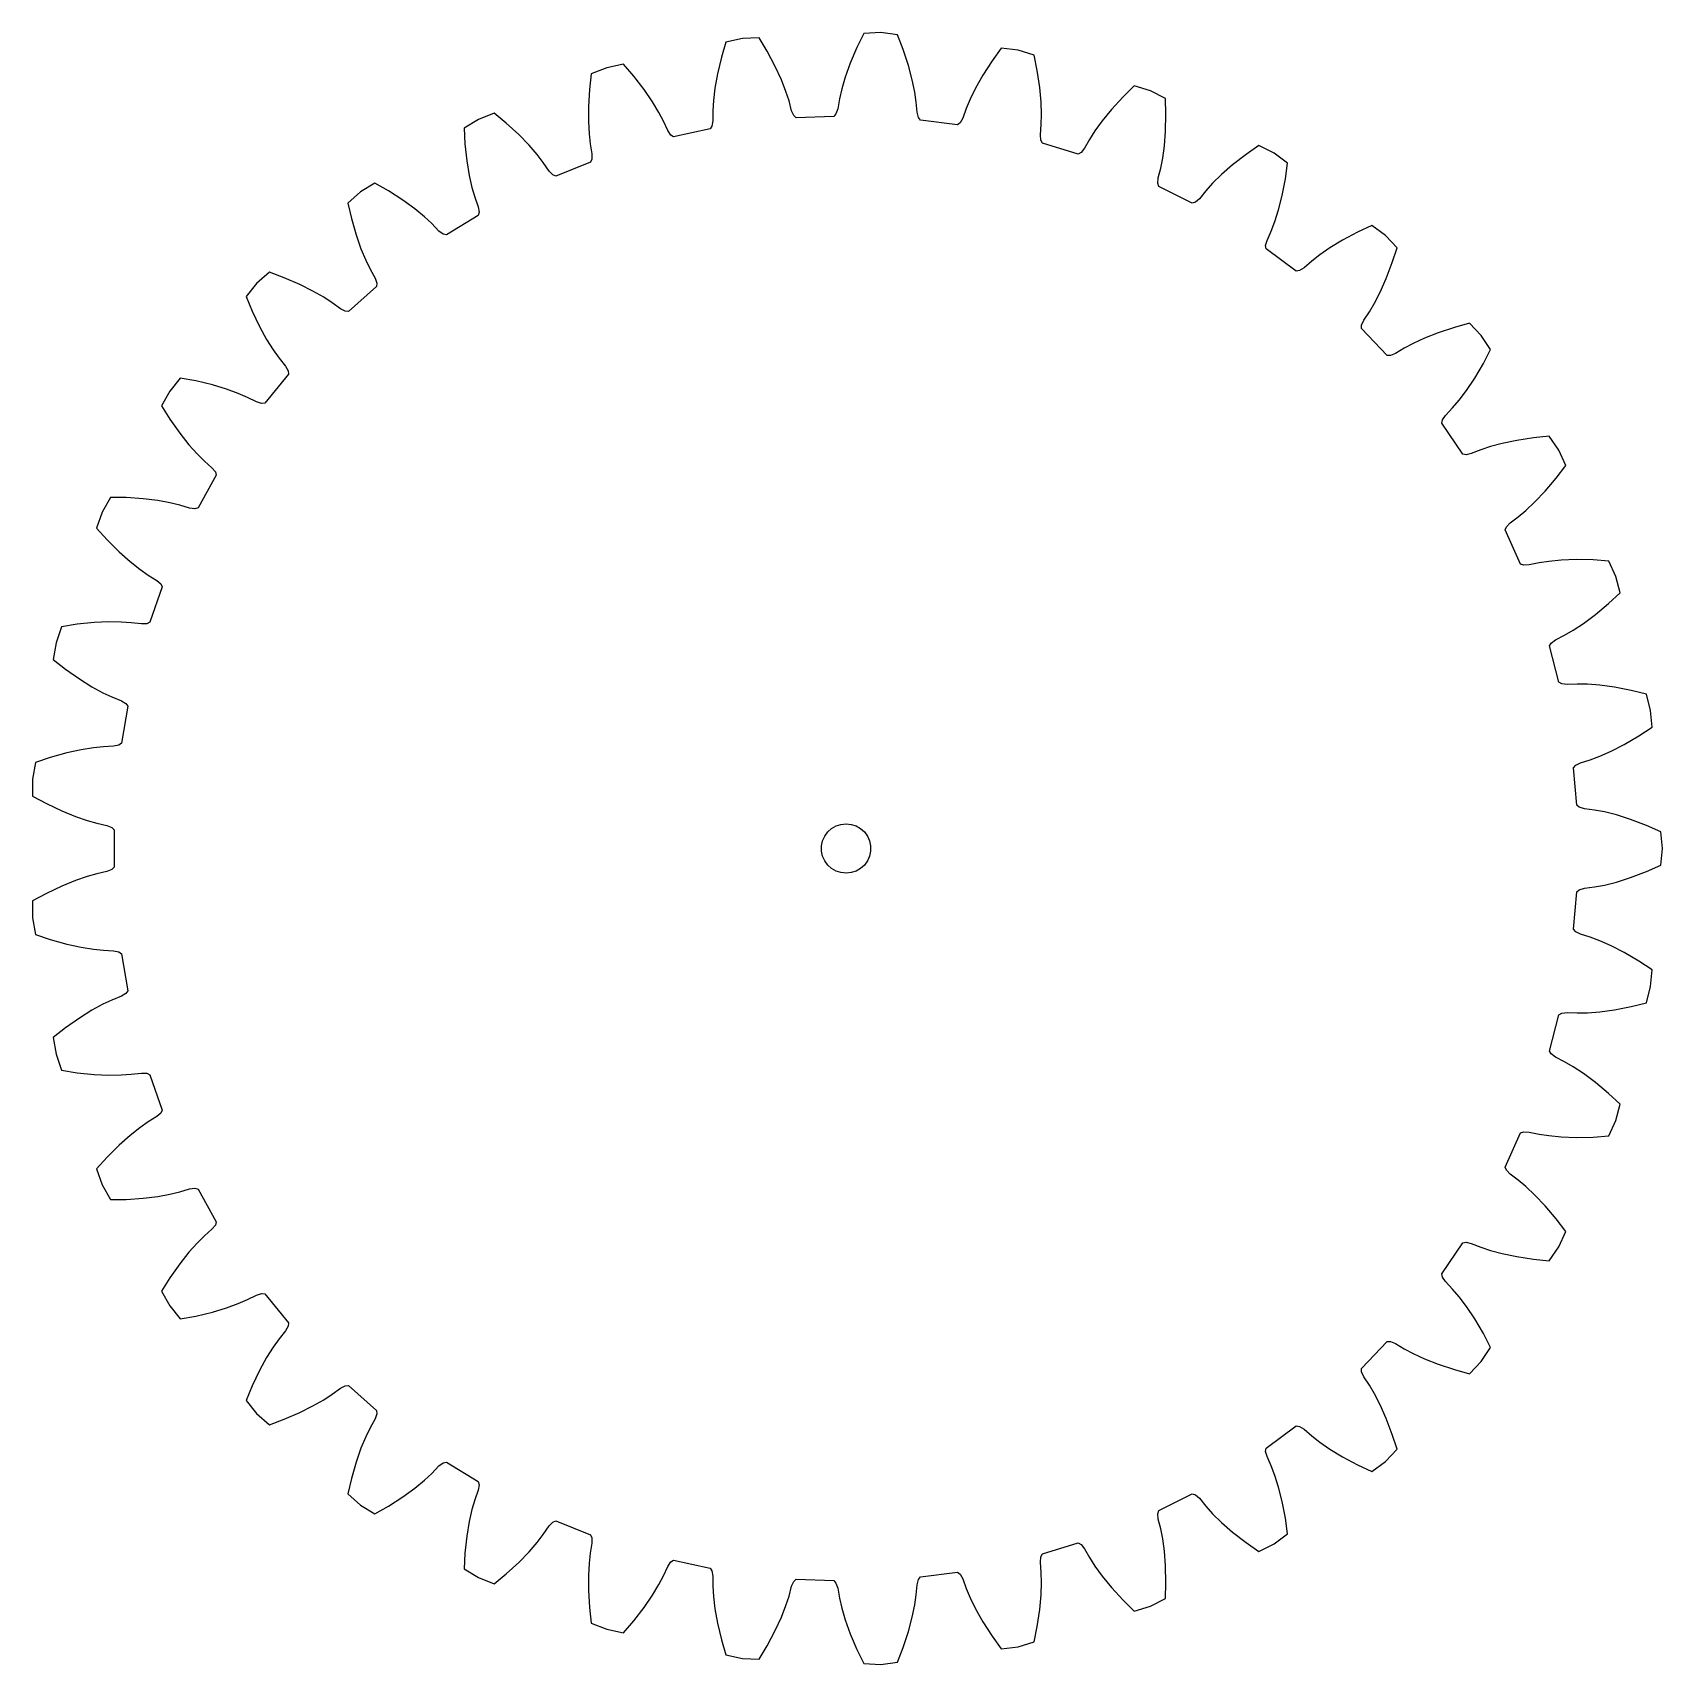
# Model space of a CAD drawing. Header units: metres. Extents: x -49.5 to 49.7, y -49.6 to 49.6.
import ezdxf

# ---------------------------------------------------------------- set-up
doc = ezdxf.new("R2010")
doc.units = ezdxf.units.M

msp = doc.modelspace()

# ---------------------------------------------------------------- linework, layer by layer
for p, q in [((-7.311, 49.038), (-7.581, 48.123)), ((-6.307, 49.254), (-7.311, 49.038)), ((-5.282, 49.298), (-6.307, 49.254)), ((-4.79, 48.481), (-5.282, 49.298)), ((0.661, 48.712), (0.256, 47.754)), ((1.082, 49.568), (0.661, 48.712)), ((2.107, 49.612), (1.082, 49.568)), ((3.126, 49.481), (2.107, 49.612)), ((3.472, 48.593), (3.126, 49.481)), ((9.443, 48.672), (8.884, 47.9)), ((10.462, 48.542), (9.443, 48.672)), ((-13.537, 47.696), (-14.541, 47.48)), ((-12.914, 46.974), (-13.537, 47.696)), ((-7.581, 48.123), (-7.818, 47.11)), ((-4.305, 47.56), (-4.79, 48.481)), ((0.256, 47.754), (-0.047, 46.909)), ((3.795, 47.604), (3.472, 48.593)), ((8.884, 47.9), (8.322, 47.024)), ((11.443, 48.241), (10.462, 48.542)), ((11.635, 47.307), (11.443, 48.241)), ((-15.493, 47.097), (-15.605, 46.15)), ((-14.541, 47.48), (-15.493, 47.097)), ((-12.28, 46.149), (-12.914, 46.974)), ((-7.818, 47.11), (-7.974, 46.226)), ((-3.932, 46.744), (-4.305, 47.56)), ((-3.657, 46.041), (-3.932, 46.744)), ((-0.047, 46.909), (-0.26, 46.185)), ((4.025, 46.736), (3.795, 47.604)), ((4.176, 45.997), (4.025, 46.736)), ((8.322, 47.024), (7.882, 46.242)), ((11.786, 46.278), (11.635, 47.307)), ((-15.605, 46.15), (-15.668, 45.111)), ((-11.775, 45.407), (-12.28, 46.149)), ((-7.974, 46.226), (-8.062, 45.477)), ((-3.468, 45.46), (-3.657, 46.041)), ((-0.26, 46.185), (-0.4, 45.59)), ((4.265, 45.392), (4.176, 45.997)), ((7.882, 46.242), (7.549, 45.565)), ((11.865, 45.384), (11.786, 46.278)), ((16.851, 45.709), (16.15, 44.941)), ((17.533, 46.376), (16.851, 45.709)), ((18.515, 46.076), (17.533, 46.376)), ((19.431, 45.613), (18.515, 46.076)), ((-21.403, 44.722), (-22.355, 44.339)), ((-20.667, 44.116), (-21.403, 44.722)), ((-15.668, 45.111), (-15.671, 44.214)), ((-11.386, 44.761), (-11.775, 45.407)), ((-11.1, 44.22), (-11.386, 44.761)), ((-8.099, 44.866), (-8.102, 44.246)), ((-8.062, 45.477), (-8.099, 44.866)), ((-3.309, 44.86), (-3.468, 45.46)), ((-3.175, 44.563), (-3.309, 44.86)), ((-0.616, 44.671), (-0.752, 44.522)), ((-0.508, 44.979), (-0.616, 44.671)), ((-0.4, 45.59), (-0.508, 44.979)), ((4.32, 44.773), (4.265, 45.392)), ((4.402, 44.458), (4.32, 44.773)), ((7.31, 45.002), (7.101, 44.417)), ((7.549, 45.565), (7.31, 45.002)), ((11.89, 44.63), (11.865, 45.384)), ((16.15, 44.941), (15.583, 44.245)), ((19.462, 44.66), (19.431, 45.613)), ((19.437, 43.62), (19.462, 44.66)), ((-22.355, 44.339), (-23.23, 43.801)), ((-23.23, 43.801), (-23.18, 42.849)), ((-19.903, 43.41), (-20.667, 44.116)), ((-15.671, 44.214), (-15.632, 43.46)), ((-10.842, 43.655), (-11.1, 44.22)), ((-8.265, 43.754), (-10.491, 43.274)), ((-8.156, 43.925), (-8.265, 43.754)), ((-8.102, 44.246), (-8.156, 43.925)), ((-3.027, 44.425), (-3.175, 44.563)), ((-0.752, 44.522), (-3.027, 44.425)), ((4.525, 44.297), (4.402, 44.458)), ((6.783, 44.008), (4.525, 44.297)), ((6.943, 44.133), (6.783, 44.008)), ((7.101, 44.417), (6.943, 44.133)), ((11.825, 43.399), (11.875, 44.018)), ((11.875, 44.018), (11.89, 44.63)), ((15.583, 44.245), (15.141, 43.634)), ((-23.18, 42.849), (-23.066, 41.815)), ((-19.279, 42.764), (-19.903, 43.41)), ((-18.787, 42.193), (-19.279, 42.764)), ((-15.632, 43.46), (-15.565, 42.852)), ((-15.565, 42.852), (-15.463, 42.24)), ((-10.66, 43.385), (-10.842, 43.655)), ((-10.491, 43.274), (-10.66, 43.385)), ((11.852, 43.075), (11.825, 43.399)), ((11.946, 42.896), (11.852, 43.075)), ((14.123, 42.229), (11.946, 42.896)), ((14.81, 43.119), (14.506, 42.578)), ((15.141, 43.634), (14.81, 43.119)), ((19.261, 41.978), (19.365, 42.726)), ((19.365, 42.726), (19.437, 43.62)), ((25.119, 42.746), (24.334, 42.204)), ((26.035, 42.284), (25.119, 42.746)), ((-23.066, 41.815), (-22.918, 40.93)), ((-18.414, 41.708), (-18.787, 42.193)), ((-18.064, 41.195), (-18.414, 41.708)), ((-15.541, 41.728), (-17.654, 40.879)), ((-15.462, 41.915), (-15.541, 41.728)), ((-15.463, 42.24), (-15.462, 41.915)), ((14.301, 42.325), (14.123, 42.229)), ((14.506, 42.578), (14.301, 42.325)), ((19.143, 41.378), (19.261, 41.978)), ((24.334, 42.204), (23.513, 41.565)), ((26.861, 41.673), (26.035, 42.284)), ((-22.918, 40.93), (-22.752, 40.193)), ((-17.839, 40.96), (-18.064, 41.195)), ((-17.654, 40.879), (-17.839, 40.96)), ((18.961, 40.452), (18.989, 40.777)), ((18.989, 40.777), (19.143, 41.378)), ((22.837, 40.975), (22.297, 40.448)), ((23.513, 41.565), (22.837, 40.975)), ((26.529, 39.708), (26.73, 40.729)), ((26.73, 40.729), (26.861, 41.673)), ((-29.527, 39.924), (-30.298, 39.245)), ((-28.653, 40.462), (-29.527, 39.924)), ((-27.825, 39.988), (-28.653, 40.462)), ((-26.953, 39.422), (-27.825, 39.988)), ((-22.752, 40.193), (-22.583, 39.605)), ((19.023, 40.26), (18.961, 40.452)), ((21.057, 39.235), (19.023, 40.26)), ((21.885, 39.996), (21.493, 39.514)), ((22.297, 40.448), (21.885, 39.996)), ((26.307, 38.838), (26.529, 39.708)), ((-30.298, 39.245), (-30.088, 38.315)), ((-26.229, 38.891), (-26.953, 39.422)), ((-25.647, 38.411), (-26.229, 38.891)), ((-22.583, 39.605), (-22.379, 39.019)), ((-22.379, 39.019), (-22.324, 38.699)), ((-22.324, 38.699), (-22.369, 38.501)), ((21.249, 39.299), (21.057, 39.235)), ((21.493, 39.514), (21.249, 39.299)), ((26.078, 38.119), (26.307, 38.838)), ((-30.088, 38.315), (-29.801, 37.315)), ((-25.198, 37.996), (-25.647, 38.411)), ((-24.766, 37.549), (-25.198, 37.996)), ((-22.369, 38.501), (-24.308, 37.307)), ((25.861, 37.547), (26.078, 38.119)), ((31.981, 37.886), (31.116, 37.485)), ((32.807, 37.276), (31.981, 37.886)), ((-29.801, 37.315), (-29.506, 36.468)), ((-24.505, 37.356), (-24.766, 37.549)), ((-24.308, 37.307), (-24.505, 37.356)), ((25.525, 36.666), (25.607, 36.981)), ((25.607, 36.981), (25.861, 37.547)), ((30.199, 36.994), (29.433, 36.526)), ((31.116, 37.485), (30.199, 36.994)), ((33.517, 36.534), (32.807, 37.276)), ((-29.506, 36.468), (-29.217, 35.77)), ((-29.217, 35.77), (-28.952, 35.219)), ((25.554, 36.466), (25.525, 36.666)), ((27.385, 35.112), (25.554, 36.466)), ((28.329, 35.722), (27.862, 35.314)), ((28.812, 36.097), (28.329, 35.722)), ((29.433, 36.526), (28.812, 36.097)), ((33.229, 35.626), (33.517, 36.534)), ((-35.079, 35.037), (-35.85, 34.359)), ((-34.183, 34.711), (-35.079, 35.037)), ((-28.952, 35.219), (-28.651, 34.676)), ((27.584, 35.143), (27.385, 35.112)), ((27.862, 35.314), (27.584, 35.143)), ((32.858, 34.653), (33.229, 35.626)), ((-35.85, 34.359), (-36.495, 33.56)), ((-33.228, 34.299), (-34.183, 34.711)), ((-32.425, 33.899), (-33.228, 34.299)), ((-31.769, 33.524), (-32.425, 33.899)), ((-28.554, 34.167), (-30.264, 32.663)), ((-28.651, 34.676), (-28.543, 34.369)), ((-28.543, 34.369), (-28.554, 34.167)), ((32.145, 33.164), (32.492, 33.834)), ((32.492, 33.834), (32.858, 34.653)), ((-36.495, 33.56), (-36.13, 32.679)), ((-31.256, 33.191), (-31.769, 33.524)), ((-30.756, 32.824), (-31.256, 33.191)), ((-30.465, 32.677), (-30.756, 32.824)), ((31.834, 32.637), (32.145, 33.164)), ((-36.13, 32.679), (-35.679, 31.742)), ((-30.264, 32.663), (-30.465, 32.677)), ((31.349, 31.623), (31.354, 31.825)), ((31.354, 31.825), (31.489, 32.121)), ((31.489, 32.121), (31.834, 32.637)), ((37.924, 31.936), (37.004, 31.687)), ((38.634, 31.195), (37.924, 31.936)), ((-35.679, 31.742), (-35.244, 30.957)), ((-35.244, 30.957), (-34.842, 30.318)), ((32.925, 29.979), (31.349, 31.623)), ((35.183, 31.027), (34.498, 30.709)), ((36.017, 31.358), (35.183, 31.027)), ((37.004, 31.687), (36.017, 31.358)), ((39.209, 30.345), (38.634, 31.195)), ((-34.842, 30.318), (-34.487, 29.82)), ((-34.487, 29.82), (-34.099, 29.335)), ((33.127, 29.976), (32.925, 29.979)), ((33.429, 30.097), (33.127, 29.976)), ((33.959, 30.42), (33.429, 30.097)), ((34.498, 30.709), (33.959, 30.42)), ((38.771, 29.497), (39.209, 30.345)), ((-33.918, 28.85), (-35.348, 27.078)), ((-34.099, 29.335), (-33.94, 29.051)), ((-33.94, 29.051), (-33.918, 28.85)), ((38.242, 28.602), (38.771, 29.497)), ((-41.141, 27.806), (-41.641, 26.91)), ((-40.496, 28.605), (-41.141, 27.806)), ((-39.558, 28.434), (-40.496, 28.605)), ((-38.546, 28.191), (-39.558, 28.434)), ((-37.687, 27.931), (-38.546, 28.191)), ((-36.978, 27.673), (-37.687, 27.931)), ((37.288, 27.254), (37.743, 27.856)), ((37.743, 27.856), (38.242, 28.602)), ((-41.641, 26.91), (-41.133, 26.103)), ((-36.416, 27.431), (-36.978, 27.673)), ((-35.861, 27.154), (-36.416, 27.431)), ((-35.55, 27.058), (-35.861, 27.154)), ((-35.348, 27.078), (-35.55, 27.058)), ((36.892, 26.787), (37.288, 27.254)), ((-41.133, 26.103), (-40.53, 25.256)), ((36.242, 25.87), (36.282, 26.068)), ((37.517, 23.983), (36.242, 25.87)), ((36.282, 26.068), (36.464, 26.338)), ((36.464, 26.338), (36.892, 26.787)), ((-40.53, 25.256), (-39.969, 24.555)), ((40.798, 24.82), (39.92, 24.635)), ((41.827, 24.977), (40.798, 24.82)), ((42.776, 25.068), (41.827, 24.977)), ((43.351, 24.217), (42.776, 25.068)), ((-39.969, 24.555), (-39.465, 23.994)), ((-39.465, 23.994), (-39.031, 23.562)), ((37.716, 23.946), (37.517, 23.983)), ((38.034, 24.015), (37.716, 23.946)), ((38.611, 24.244), (38.034, 24.015)), ((39.192, 24.437), (38.611, 24.244)), ((39.92, 24.635), (39.192, 24.437)), ((43.774, 23.282), (43.351, 24.217)), ((-39.031, 23.562), (-38.567, 23.15)), ((-38.567, 23.15), (-38.362, 22.897)), ((-38.362, 22.897), (-38.306, 22.703)), ((43.199, 22.521), (43.774, 23.282)), ((-38.306, 22.703), (-39.416, 20.715)), ((42.526, 21.727), (43.199, 22.521)), ((-44.748, 21.35), (-45.248, 20.454)), ((-43.794, 21.34), (-44.748, 21.35)), ((-42.756, 21.271), (-43.794, 21.34)), ((-41.865, 21.16), (-42.756, 21.271)), ((-41.123, 21.025), (-41.865, 21.16)), ((-40.528, 20.882), (-41.123, 21.025)), ((-39.934, 20.703), (-40.528, 20.882)), ((41.357, 20.56), (41.907, 21.077)), ((41.907, 21.077), (42.526, 21.727)), ((-45.248, 20.454), (-45.59, 19.486)), ((-39.611, 20.661), (-39.934, 20.703)), ((-39.416, 20.715), (-39.611, 20.661)), ((40.391, 19.796), (40.888, 20.167)), ((40.888, 20.167), (41.357, 20.56)), ((-45.59, 19.486), (-44.953, 18.776)), ((40.093, 19.373), (40.166, 19.562)), ((41.031, 17.298), (40.093, 19.373)), ((40.166, 19.562), (40.391, 19.796)), ((-44.953, 18.776), (-44.215, 18.043)), ((-44.215, 18.043), (-43.544, 17.447)), ((-43.544, 17.447), (-42.952, 16.979)), ((-42.952, 16.979), (-42.451, 16.627)), ((41.221, 17.227), (41.031, 17.298)), ((41.546, 17.242), (41.221, 17.227)), ((42.153, 17.37), (41.546, 17.242)), ((42.758, 17.462), (42.153, 17.37)), ((43.509, 17.534), (42.758, 17.462)), ((44.406, 17.568), (43.509, 17.534)), ((45.446, 17.549), (44.406, 17.568)), ((46.397, 17.478), (45.446, 17.549)), ((46.82, 16.543), (46.397, 17.478)), ((-42.451, 16.627), (-41.924, 16.3)), ((-41.591, 15.903), (-42.35, 13.756)), ((-41.924, 16.3), (-41.68, 16.085)), ((-41.68, 16.085), (-41.591, 15.903)), ((47.079, 15.549), (46.82, 16.543)), ((45.586, 14.228), (46.383, 14.896)), ((46.383, 14.896), (47.079, 15.549)), ((44.867, 13.691), (45.586, 14.228)), ((-47.712, 13.48), (-48.054, 12.512)), ((-46.771, 13.632), (-47.712, 13.48)), ((-45.736, 13.739), (-46.771, 13.632)), ((-44.839, 13.781), (-45.736, 13.739)), ((-44.085, 13.773), (-44.839, 13.781)), ((-43.474, 13.732), (-44.085, 13.773)), ((-42.858, 13.656), (-43.474, 13.732)), ((-42.533, 13.67), (-42.858, 13.656)), ((-42.35, 13.756), (-42.533, 13.67)), ((43.156, 12.685), (43.709, 12.967)), ((43.709, 12.967), (44.237, 13.275)), ((44.237, 13.275), (44.867, 13.691)), ((-48.054, 12.512), (-48.228, 11.5)), ((42.79, 12.318), (42.894, 12.492)), ((43.364, 10.115), (42.79, 12.318)), ((42.894, 12.492), (43.156, 12.685)), ((-48.228, 11.5), (-47.48, 10.909)), ((-47.48, 10.909), (-46.628, 10.311)), ((-46.628, 10.311), (-45.866, 9.837)), ((43.539, 10.013), (43.364, 10.115)), ((43.862, 9.972), (43.539, 10.013)), ((44.482, 9.996), (43.862, 9.972)), ((45.094, 9.985), (44.482, 9.996)), ((45.846, 9.928), (45.094, 9.985)), ((46.736, 9.811), (45.846, 9.928)), ((-45.866, 9.837), (-45.204, 9.476)), ((-45.204, 9.476), (-44.651, 9.214)), ((-44.651, 9.214), (-44.076, 8.98)), ((-44.076, 8.98), (-43.799, 8.809)), ((47.758, 9.616), (46.736, 9.811)), ((48.683, 9.385), (47.758, 9.616)), ((48.942, 8.392), (48.683, 9.385)), ((-43.681, 8.645), (-44.066, 6.401)), ((-43.799, 8.809), (-43.681, 8.645)), ((49.029, 7.369), (48.942, 8.392)), ((48.234, 6.843), (49.029, 7.369)), ((-46.523, 6.005), (-47.4, 5.812)), ((-45.778, 6.125), (-46.523, 6.005)), ((-45.17, 6.188), (-45.778, 6.125)), ((-44.55, 6.217), (-45.17, 6.188)), ((-44.231, 6.285), (-44.55, 6.217)), ((-44.066, 6.401), (-44.231, 6.285)), ((46.535, 5.912), (47.335, 6.319)), ((47.335, 6.319), (48.234, 6.843)), ((-49.304, 5.223), (-49.477, 4.211)), ((-48.402, 5.532), (-49.304, 5.223)), ((-47.4, 5.812), (-48.402, 5.532)), ((44.256, 4.909), (44.388, 5.063)), ((44.388, 5.063), (44.679, 5.21)), ((44.679, 5.21), (45.271, 5.394)), ((45.271, 5.394), (45.844, 5.608)), ((45.844, 5.608), (46.535, 5.912)), ((-49.477, 4.211), (-49.477, 3.185)), ((44.45, 2.641), (44.256, 4.909)), ((-49.477, 3.185), (-48.64, 2.728)), ((-48.64, 2.728), (-47.7, 2.282)), ((-47.7, 2.282), (-46.869, 1.944)), ((44.605, 2.511), (44.45, 2.641)), ((44.916, 2.416), (44.605, 2.511)), ((45.532, 2.335), (44.916, 2.416)), ((46.133, 2.22), (45.532, 2.335)), ((46.865, 2.038), (46.133, 2.22)), ((47.722, 1.771), (46.865, 2.038)), ((-46.869, 1.944), (-46.155, 1.7)), ((-46.155, 1.7), (-45.566, 1.535)), ((-45.566, 1.535), (-44.96, 1.402)), ((-44.96, 1.402), (-44.657, 1.281)), ((-44.657, 1.281), (-44.513, 1.139)), ((-44.513, 1.139), (-44.513, -1.139)), ((-1.299, 0.75), (-1.115, 1.004)), ((-1.115, 1.004), (-0.882, 1.214)), ((-0.882, 1.214), (-0.61, 1.37)), ((-0.61, 1.37), (-0.312, 1.467)), ((-0.312, 1.467), (0, 1.5)), ((0, 1.5), (0.312, 1.467)), ((0.312, 1.467), (0.61, 1.37)), ((0.61, 1.37), (0.882, 1.214)), ((0.882, 1.214), (1.115, 1.004)), ((1.115, 1.004), (1.299, 0.75)), ((48.696, 1.407), (47.722, 1.771)), ((49.569, 1.023), (48.696, 1.407)), ((49.656, 0), (49.569, 1.023)), ((-1.492, 0.157), (-1.427, 0.464)), ((-1.492, -0.157), (-1.492, 0.157)), ((-1.427, 0.464), (-1.299, 0.75)), ((1.299, 0.75), (1.427, 0.464)), ((1.427, 0.464), (1.492, 0.157)), ((1.492, 0.157), (1.492, -0.157)), ((49.569, -1.023), (49.656, 0)), ((-1.427, -0.464), (-1.492, -0.157)), ((-1.299, -0.75), (-1.427, -0.464)), ((-1.115, -1.004), (-1.299, -0.75)), ((1.299, -0.75), (1.115, -1.004)), ((1.427, -0.464), (1.299, -0.75)), ((1.492, -0.157), (1.427, -0.464)), ((-46.869, -1.944), (-47.7, -2.282)), ((-46.155, -1.7), (-46.869, -1.944)), ((-45.566, -1.535), (-46.155, -1.7)), ((-44.96, -1.402), (-45.566, -1.535)), ((-44.657, -1.281), (-44.96, -1.402)), ((-44.513, -1.139), (-44.657, -1.281)), ((-0.882, -1.214), (-1.115, -1.004)), ((-0.61, -1.37), (-0.882, -1.214)), ((-0.312, -1.467), (-0.61, -1.37)), ((0, -1.5), (-0.312, -1.467)), ((0.312, -1.467), (0, -1.5)), ((0.61, -1.37), (0.312, -1.467)), ((0.882, -1.214), (0.61, -1.37)), ((1.115, -1.004), (0.882, -1.214)), ((46.865, -2.038), (47.722, -1.771)), ((47.722, -1.771), (48.696, -1.407)), ((48.696, -1.407), (49.569, -1.023)), ((-48.64, -2.728), (-49.477, -3.185)), ((-47.7, -2.282), (-48.64, -2.728)), ((44.256, -4.909), (44.45, -2.641)), ((44.45, -2.641), (44.605, -2.511)), ((44.605, -2.511), (44.916, -2.416)), ((44.916, -2.416), (45.532, -2.335)), ((45.532, -2.335), (46.133, -2.22)), ((46.133, -2.22), (46.865, -2.038)), ((-49.477, -3.185), (-49.477, -4.211)), ((-49.477, -4.211), (-49.304, -5.223)), ((44.388, -5.063), (44.256, -4.909)), ((-49.304, -5.223), (-48.402, -5.532)), ((-48.402, -5.532), (-47.4, -5.812)), ((-47.4, -5.812), (-46.523, -6.005)), ((44.679, -5.21), (44.388, -5.063)), ((45.271, -5.394), (44.679, -5.21)), ((45.844, -5.608), (45.271, -5.394)), ((46.535, -5.912), (45.844, -5.608)), ((47.335, -6.319), (46.535, -5.912)), ((-46.523, -6.005), (-45.778, -6.125)), ((-45.778, -6.125), (-45.17, -6.188)), ((-45.17, -6.188), (-44.55, -6.217)), ((-44.55, -6.217), (-44.231, -6.285)), ((-44.231, -6.285), (-44.066, -6.401)), ((-44.066, -6.401), (-43.681, -8.645)), ((48.234, -6.843), (47.335, -6.319)), ((49.029, -7.369), (48.234, -6.843)), ((48.942, -8.392), (49.029, -7.369)), ((-43.799, -8.809), (-44.076, -8.98)), ((-43.681, -8.645), (-43.799, -8.809)), ((48.683, -9.385), (48.942, -8.392)), ((-45.866, -9.837), (-46.628, -10.311)), ((-45.204, -9.476), (-45.866, -9.837)), ((-44.651, -9.214), (-45.204, -9.476)), ((-44.076, -8.98), (-44.651, -9.214)), ((45.846, -9.928), (46.736, -9.811)), ((46.736, -9.811), (47.758, -9.616)), ((47.758, -9.616), (48.683, -9.385)), ((-47.48, -10.909), (-48.228, -11.5)), ((-46.628, -10.311), (-47.48, -10.909)), ((42.79, -12.318), (43.364, -10.115)), ((43.364, -10.115), (43.539, -10.013)), ((43.539, -10.013), (43.862, -9.972)), ((43.862, -9.972), (44.482, -9.996)), ((44.482, -9.996), (45.094, -9.985)), ((45.094, -9.985), (45.846, -9.928)), ((-48.228, -11.5), (-48.054, -12.512)), ((-48.054, -12.512), (-47.712, -13.48)), ((42.894, -12.492), (42.79, -12.318)), ((43.156, -12.685), (42.894, -12.492)), ((43.709, -12.967), (43.156, -12.685)), ((-47.712, -13.48), (-46.771, -13.632)), ((-46.771, -13.632), (-45.736, -13.739)), ((-45.736, -13.739), (-44.839, -13.781)), ((-44.839, -13.781), (-44.085, -13.773)), ((-44.085, -13.773), (-43.474, -13.732)), ((-43.474, -13.732), (-42.858, -13.656)), ((-42.858, -13.656), (-42.533, -13.67)), ((-42.533, -13.67), (-42.35, -13.756)), ((-42.35, -13.756), (-41.591, -15.903)), ((44.237, -13.275), (43.709, -12.967)), ((44.867, -13.691), (44.237, -13.275)), ((45.586, -14.228), (44.867, -13.691)), ((46.383, -14.896), (45.586, -14.228)), ((47.079, -15.549), (46.383, -14.896)), ((46.82, -16.543), (47.079, -15.549)), ((-42.451, -16.627), (-42.952, -16.979)), ((-41.924, -16.3), (-42.451, -16.627)), ((-41.68, -16.085), (-41.924, -16.3)), ((-41.591, -15.903), (-41.68, -16.085)), ((46.397, -17.478), (46.82, -16.543)), ((-43.544, -17.447), (-44.215, -18.043)), ((-42.952, -16.979), (-43.544, -17.447)), ((40.093, -19.373), (41.031, -17.298)), ((41.031, -17.298), (41.221, -17.227)), ((41.221, -17.227), (41.546, -17.242)), ((41.546, -17.242), (42.153, -17.37)), ((42.153, -17.37), (42.758, -17.462)), ((42.758, -17.462), (43.509, -17.534)), ((43.509, -17.534), (44.406, -17.568)), ((44.406, -17.568), (45.446, -17.549)), ((45.446, -17.549), (46.397, -17.478)), ((-44.953, -18.776), (-45.59, -19.486)), ((-44.215, -18.043), (-44.953, -18.776)), ((-45.59, -19.486), (-45.248, -20.454)), ((40.166, -19.562), (40.093, -19.373)), ((40.391, -19.796), (40.166, -19.562)), ((40.888, -20.167), (40.391, -19.796)), ((-45.248, -20.454), (-44.748, -21.35)), ((-40.528, -20.882), (-39.934, -20.703)), ((-39.934, -20.703), (-39.611, -20.661)), ((-39.611, -20.661), (-39.416, -20.715)), ((-39.416, -20.715), (-38.306, -22.703)), ((41.357, -20.56), (40.888, -20.167)), ((41.907, -21.077), (41.357, -20.56)), ((-44.748, -21.35), (-43.794, -21.34)), ((-43.794, -21.34), (-42.756, -21.271)), ((-42.756, -21.271), (-41.865, -21.16)), ((-41.865, -21.16), (-41.123, -21.025)), ((-41.123, -21.025), (-40.528, -20.882)), ((42.526, -21.727), (41.907, -21.077)), ((43.199, -22.521), (42.526, -21.727)), ((-38.306, -22.703), (-38.362, -22.897)), ((43.774, -23.282), (43.199, -22.521)), ((-39.031, -23.562), (-39.465, -23.994)), ((-38.567, -23.15), (-39.031, -23.562)), ((-38.362, -22.897), (-38.567, -23.15)), ((43.351, -24.217), (43.774, -23.282)), ((-39.969, -24.555), (-40.53, -25.256)), ((-39.465, -23.994), (-39.969, -24.555)), ((36.242, -25.87), (37.517, -23.983)), ((37.517, -23.983), (37.716, -23.946)), ((37.716, -23.946), (38.034, -24.015)), ((38.034, -24.015), (38.611, -24.244)), ((38.611, -24.244), (39.192, -24.437)), ((39.192, -24.437), (39.92, -24.635)), ((39.92, -24.635), (40.798, -24.82)), ((42.776, -25.068), (43.351, -24.217)), ((-40.53, -25.256), (-41.133, -26.103)), ((40.798, -24.82), (41.827, -24.977)), ((41.827, -24.977), (42.776, -25.068)), ((-41.133, -26.103), (-41.641, -26.91)), ((36.282, -26.068), (36.242, -25.87)), ((36.464, -26.338), (36.282, -26.068)), ((36.892, -26.787), (36.464, -26.338)), ((37.288, -27.254), (36.892, -26.787)), ((-41.641, -26.91), (-41.141, -27.806)), ((-37.687, -27.931), (-36.978, -27.673)), ((-36.978, -27.673), (-36.416, -27.431)), ((-36.416, -27.431), (-35.861, -27.154)), ((-35.861, -27.154), (-35.55, -27.058)), ((-35.55, -27.058), (-35.348, -27.078)), ((-35.348, -27.078), (-33.918, -28.85)), ((37.743, -27.856), (37.288, -27.254)), ((-41.141, -27.806), (-40.496, -28.605)), ((-40.496, -28.605), (-39.558, -28.434)), ((-39.558, -28.434), (-38.546, -28.191)), ((-38.546, -28.191), (-37.687, -27.931)), ((38.242, -28.602), (37.743, -27.856)), ((38.771, -29.497), (38.242, -28.602)), ((-34.099, -29.335), (-34.487, -29.82)), ((-33.94, -29.051), (-34.099, -29.335)), ((-33.918, -28.85), (-33.94, -29.051)), ((39.209, -30.345), (38.771, -29.497)), ((-34.842, -30.318), (-35.244, -30.957)), ((-34.487, -29.82), (-34.842, -30.318)), ((31.349, -31.623), (32.925, -29.979)), ((32.925, -29.979), (33.127, -29.976)), ((33.127, -29.976), (33.429, -30.097)), ((33.429, -30.097), (33.959, -30.42)), ((33.959, -30.42), (34.498, -30.709)), ((34.498, -30.709), (35.183, -31.027)), ((38.634, -31.195), (39.209, -30.345)), ((-35.679, -31.742), (-36.13, -32.679)), ((-35.244, -30.957), (-35.679, -31.742)), ((31.354, -31.825), (31.349, -31.623)), ((35.183, -31.027), (36.017, -31.358)), ((36.017, -31.358), (37.004, -31.687)), ((37.004, -31.687), (37.924, -31.936)), ((37.924, -31.936), (38.634, -31.195)), ((-36.13, -32.679), (-36.495, -33.56)), ((-30.756, -32.824), (-30.465, -32.677)), ((-30.465, -32.677), (-30.264, -32.663)), ((-30.264, -32.663), (-28.554, -34.167)), ((31.489, -32.121), (31.354, -31.825)), ((31.834, -32.637), (31.489, -32.121)), ((32.145, -33.164), (31.834, -32.637)), ((-36.495, -33.56), (-35.85, -34.359)), ((-32.425, -33.899), (-31.769, -33.524)), ((-31.769, -33.524), (-31.256, -33.191)), ((-31.256, -33.191), (-30.756, -32.824)), ((32.492, -33.834), (32.145, -33.164)), ((-35.85, -34.359), (-35.079, -35.037)), ((-35.079, -35.037), (-34.183, -34.711)), ((-34.183, -34.711), (-33.228, -34.299)), ((-33.228, -34.299), (-32.425, -33.899)), ((-28.651, -34.676), (-28.952, -35.219)), ((-28.543, -34.369), (-28.651, -34.676)), ((-28.554, -34.167), (-28.543, -34.369)), ((32.858, -34.653), (32.492, -33.834)), ((33.229, -35.626), (32.858, -34.653)), ((-28.952, -35.219), (-29.217, -35.77)), ((25.554, -36.466), (27.385, -35.112)), ((27.385, -35.112), (27.584, -35.143)), ((27.584, -35.143), (27.862, -35.314)), ((27.862, -35.314), (28.329, -35.722)), ((33.517, -36.534), (33.229, -35.626)), ((-29.506, -36.468), (-29.801, -37.315)), ((-29.217, -35.77), (-29.506, -36.468)), ((25.525, -36.666), (25.554, -36.466)), ((25.607, -36.981), (25.525, -36.666)), ((28.329, -35.722), (28.812, -36.097)), ((28.812, -36.097), (29.433, -36.526)), ((29.433, -36.526), (30.199, -36.994)), ((32.807, -37.276), (33.517, -36.534)), ((-29.801, -37.315), (-30.088, -38.315)), ((-25.198, -37.996), (-24.766, -37.549)), ((-24.766, -37.549), (-24.505, -37.356)), ((-24.505, -37.356), (-24.308, -37.307)), ((-24.308, -37.307), (-22.369, -38.501)), ((25.861, -37.547), (25.607, -36.981)), ((26.078, -38.119), (25.861, -37.547)), ((30.199, -36.994), (31.116, -37.485)), ((31.116, -37.485), (31.981, -37.886)), ((31.981, -37.886), (32.807, -37.276)), ((-30.088, -38.315), (-30.298, -39.245)), ((-26.229, -38.891), (-25.647, -38.411)), ((-25.647, -38.411), (-25.198, -37.996)), ((-22.369, -38.501), (-22.324, -38.699)), ((26.307, -38.838), (26.078, -38.119)), ((-30.298, -39.245), (-29.527, -39.924)), ((-27.825, -39.988), (-26.953, -39.422)), ((-26.953, -39.422), (-26.229, -38.891)), ((-22.583, -39.605), (-22.752, -40.193)), ((-22.379, -39.019), (-22.583, -39.605)), ((-22.324, -38.699), (-22.379, -39.019)), ((19.023, -40.26), (21.057, -39.235)), ((21.057, -39.235), (21.249, -39.299)), ((21.249, -39.299), (21.493, -39.514)), ((21.493, -39.514), (21.885, -39.996)), ((26.529, -39.708), (26.307, -38.838)), ((-29.527, -39.924), (-28.653, -40.462)), ((-28.653, -40.462), (-27.825, -39.988)), ((-22.752, -40.193), (-22.918, -40.93)), ((18.961, -40.452), (19.023, -40.26)), ((18.989, -40.777), (18.961, -40.452)), ((21.885, -39.996), (22.297, -40.448)), ((22.297, -40.448), (22.837, -40.975)), ((26.73, -40.729), (26.529, -39.708)), ((-22.918, -40.93), (-23.066, -41.815)), ((-18.414, -41.708), (-18.064, -41.195)), ((-18.064, -41.195), (-17.839, -40.96)), ((-17.839, -40.96), (-17.654, -40.879)), ((-17.654, -40.879), (-15.541, -41.728)), ((19.143, -41.378), (18.989, -40.777)), ((19.261, -41.978), (19.143, -41.378)), ((22.837, -40.975), (23.513, -41.565)), ((23.513, -41.565), (24.334, -42.204)), ((26.035, -42.284), (26.861, -41.673)), ((26.861, -41.673), (26.73, -40.729)), ((-23.066, -41.815), (-23.18, -42.849)), ((-19.279, -42.764), (-18.787, -42.193)), ((-18.787, -42.193), (-18.414, -41.708)), ((-15.463, -42.24), (-15.565, -42.852)), ((-15.541, -41.728), (-15.462, -41.915)), ((-15.462, -41.915), (-15.463, -42.24)), ((11.946, -42.896), (14.123, -42.229)), ((14.123, -42.229), (14.301, -42.325)), ((14.301, -42.325), (14.506, -42.578)), ((14.506, -42.578), (14.81, -43.119)), ((19.365, -42.726), (19.261, -41.978)), ((24.334, -42.204), (25.119, -42.746)), ((25.119, -42.746), (26.035, -42.284)), ((-23.18, -42.849), (-23.23, -43.801)), ((-20.667, -44.116), (-19.903, -43.41)), ((-19.903, -43.41), (-19.279, -42.764)), ((-15.632, -43.46), (-15.671, -44.214)), ((-15.565, -42.852), (-15.632, -43.46)), ((-11.1, -44.22), (-10.842, -43.655)), ((-10.842, -43.655), (-10.66, -43.385)), ((-10.66, -43.385), (-10.491, -43.274)), ((-10.491, -43.274), (-8.265, -43.754)), ((11.825, -43.399), (11.852, -43.075)), ((11.875, -44.018), (11.825, -43.399)), ((11.852, -43.075), (11.946, -42.896)), ((14.81, -43.119), (15.141, -43.634)), ((15.141, -43.634), (15.583, -44.245)), ((19.437, -43.62), (19.365, -42.726)), ((19.462, -44.66), (19.437, -43.62)), ((-23.23, -43.801), (-22.355, -44.339)), ((-22.355, -44.339), (-21.403, -44.722)), ((-21.403, -44.722), (-20.667, -44.116)), ((-15.671, -44.214), (-15.668, -45.111)), ((-11.386, -44.761), (-11.1, -44.22)), ((-8.265, -43.754), (-8.156, -43.925)), ((-8.156, -43.925), (-8.102, -44.246)), ((-8.102, -44.246), (-8.099, -44.866)), ((-3.309, -44.86), (-3.175, -44.563)), ((-3.175, -44.563), (-3.027, -44.425)), ((-3.027, -44.425), (-0.752, -44.522)), ((-0.752, -44.522), (-0.616, -44.671)), ((4.32, -44.773), (4.402, -44.458)), ((4.402, -44.458), (4.525, -44.297)), ((4.525, -44.297), (6.783, -44.008)), ((6.783, -44.008), (6.943, -44.133)), ((6.943, -44.133), (7.101, -44.417)), ((7.101, -44.417), (7.31, -45.002)), ((11.865, -45.384), (11.89, -44.63)), ((11.89, -44.63), (11.875, -44.018)), ((15.583, -44.245), (16.15, -44.941)), ((-15.668, -45.111), (-15.605, -46.15)), ((-12.28, -46.149), (-11.775, -45.407)), ((-11.775, -45.407), (-11.386, -44.761)), ((-8.099, -44.866), (-8.062, -45.477)), ((-8.062, -45.477), (-7.974, -46.226)), ((-3.657, -46.041), (-3.468, -45.46)), ((-3.468, -45.46), (-3.309, -44.86)), ((-0.616, -44.671), (-0.508, -44.979)), ((-0.508, -44.979), (-0.4, -45.59)), ((-0.4, -45.59), (-0.26, -46.185)), ((4.176, -45.997), (4.265, -45.392)), ((4.265, -45.392), (4.32, -44.773)), ((7.31, -45.002), (7.549, -45.565)), ((7.549, -45.565), (7.882, -46.242)), ((11.786, -46.278), (11.865, -45.384)), ((16.15, -44.941), (16.851, -45.709)), ((18.515, -46.076), (19.431, -45.613)), ((19.431, -45.613), (19.462, -44.66)), ((-15.605, -46.15), (-15.493, -47.097)), ((-12.914, -46.974), (-12.28, -46.149)), ((-7.974, -46.226), (-7.818, -47.11)), ((-3.932, -46.744), (-3.657, -46.041)), ((-0.26, -46.185), (-0.047, -46.909)), ((4.025, -46.736), (4.176, -45.997)), ((7.882, -46.242), (8.322, -47.024)), ((11.635, -47.307), (11.786, -46.278)), ((16.851, -45.709), (17.533, -46.376)), ((17.533, -46.376), (18.515, -46.076)), ((-15.493, -47.097), (-14.541, -47.48)), ((-14.541, -47.48), (-13.537, -47.696)), ((-13.537, -47.696), (-12.914, -46.974)), ((-7.818, -47.11), (-7.581, -48.123)), ((-4.79, -48.481), (-4.305, -47.56)), ((-4.305, -47.56), (-3.932, -46.744)), ((-0.047, -46.909), (0.256, -47.754)), ((3.472, -48.593), (3.795, -47.604)), ((3.795, -47.604), (4.025, -46.736)), ((8.322, -47.024), (8.884, -47.9)), ((11.443, -48.241), (11.635, -47.307)), ((-7.581, -48.123), (-7.311, -49.038)), ((-5.282, -49.298), (-4.79, -48.481)), ((0.256, -47.754), (0.661, -48.712)), ((3.126, -49.481), (3.472, -48.593)), ((8.884, -47.9), (9.443, -48.672)), ((9.443, -48.672), (10.462, -48.542)), ((10.462, -48.542), (11.443, -48.241)), ((-7.311, -49.038), (-6.307, -49.254)), ((-6.307, -49.254), (-5.282, -49.298)), ((0.661, -48.712), (1.082, -49.568)), ((1.082, -49.568), (2.107, -49.612)), ((2.107, -49.612), (3.126, -49.481))]:
    msp.add_line(p, q)

doc.saveas('drawing.dxf')
